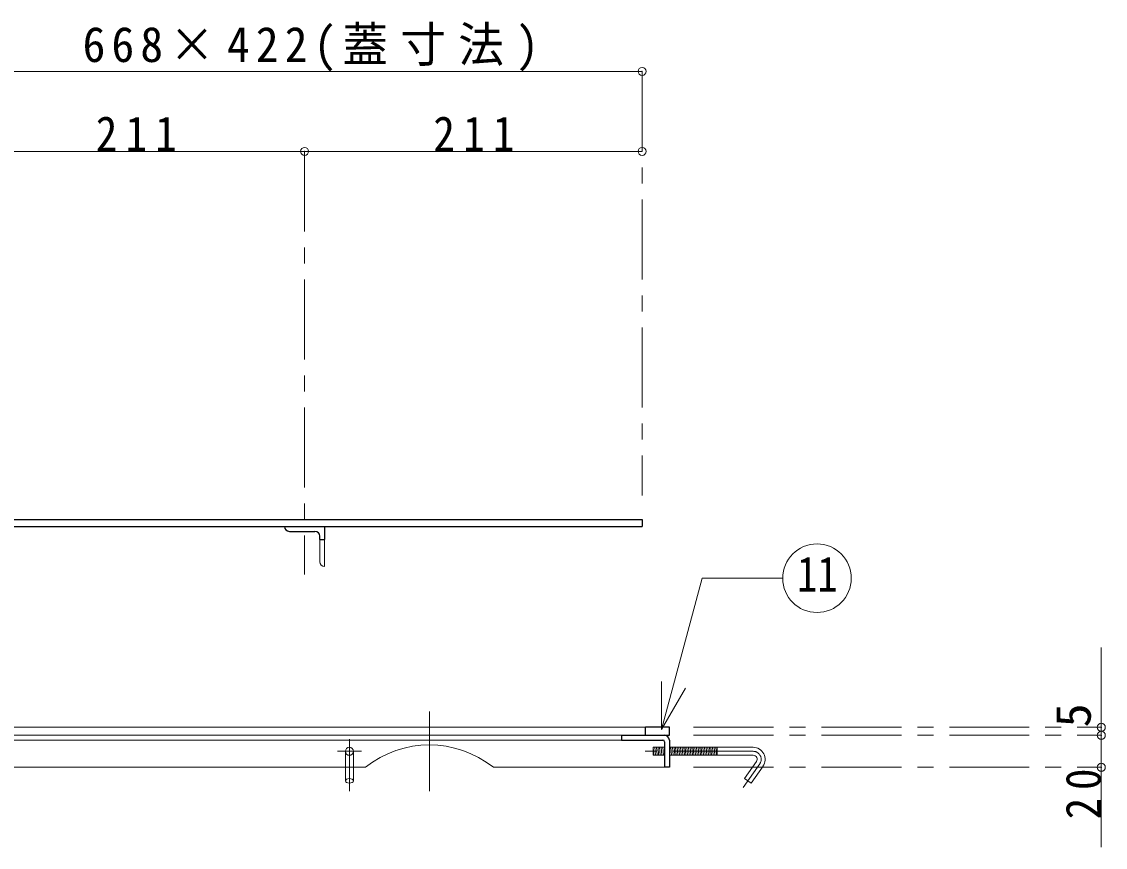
# Model space of a CAD drawing. Units: millimetres at full size, sheet at 1:10; some dimension numbers follow another scale. Extents: x -2052 to 1998, y -1453 to 1357.
# Drawn here: x -100 to 578, y -499 to 17 of the extents above; entities that cross this region are included whole.
import ezdxf
from ezdxf.enums import TextEntityAlignment as Align

# ---------------------------------------------------------------- set-up
doc = ezdxf.new("R2010")
doc.units = ezdxf.units.MM
doc.header["$LTSCALE"] = 10
doc.header["$PDMODE"] = 32
doc.header["$PDSIZE"] = 5
doc.linetypes.add('CHAIN1', pattern=[8, 5, -1, 1, -1])
doc.linetypes.add('DASHED1', pattern=[1.8, 1.2, -0.6])
doc.layers.add('0-0____1', color=4, linetype='Continuous', lineweight=9)
doc.styles.add('ＭＳ ゴシック', font='')
doc.styles.get('ＭＳ ゴシック').set_extended_font_data('MS Gothic')

msp = doc.modelspace()

# ---------------------------------------------------------------- linework, layer by layer
at = {"layer": '0-0____1'}
for p, q in [((-133.97, -14.01), (288.03, -14.01)), ((-133.97, -64.01), (77.03, -64.01)), ((77.03, -64.01), (288.03, -64.01)), ((290.03, -424.01), (-979.97, -424.01)), ((294.93, -436.51), (295.33, -441.51)), ((295.93, -436.51), (296.34, -441.51)), ((296.93, -436.51), (297.34, -441.51)), ((297.94, -436.51), (298.34, -441.51)), ((298.94, -436.51), (299.35, -441.51)), ((299.94, -436.51), (300.35, -441.51)), ((300.94, -436.51), (301.35, -441.51)), ((301.95, -436.51), (302.03, -437.46)), ((305.03, -437.34), (305.37, -441.51)), ((305.96, -436.51), (306.37, -441.51)), ((306.96, -436.51), (307.37, -441.51)), ((307.97, -436.51), (308.38, -441.51)), ((308.97, -436.51), (309.38, -441.51)), ((309.97, -436.51), (310.38, -441.51)), ((310.98, -436.51), (311.39, -441.51)), ((311.98, -436.51), (312.39, -441.51)), ((312.98, -436.51), (313.39, -441.51)), ((313.99, -436.51), (314.4, -441.51)), ((314.99, -436.51), (315.4, -441.51)), ((315.99, -436.51), (316.4, -441.51)), ((317, -436.51), (317.41, -441.51)), ((318, -436.51), (318.41, -441.51)), ((319, -436.51), (319.41, -441.51)), ((320.01, -436.51), (320.42, -441.51)), ((321.01, -436.51), (321.42, -441.51)), ((322.01, -436.51), (322.42, -441.51)), ((323.02, -436.51), (323.43, -441.51)), ((324.02, -436.51), (324.43, -441.51)), ((325.02, -436.51), (325.43, -441.51)), ((326.03, -436.51), (326.44, -441.51)), ((327.03, -436.51), (327.44, -441.51)), ((328.03, -436.51), (328.44, -441.51)), ((329.04, -436.51), (329.45, -441.51)), ((330.04, -436.51), (330.45, -441.51)), ((331.04, -436.51), (331.45, -441.51)), ((332.05, -436.51), (332.46, -441.51)), ((333.05, -436.51), (333.46, -441.51)), ((334.05, -436.51), (334.46, -441.51)), ((334.93, -441.51), (334.93, -436.51)), ((115.03, -449.01), (-991.97, -449.01)), ((102.53, -449.01), (102.53, -457.5)), ((107.53, -449.01), (107.53, -457.5)), ((302.03, -449.01), (195.03, -449.01))]:
    msp.add_line(p, q, dxfattribs=at)
at = {"layer": '0-0____1', "linetype": 'CHAIN1'}
for p, q in [((288.03, -14.01), (288.03, -279.01)), ((77.03, -64.01), (77.03, -328.51)), ((155.03, -414.01), (155.03, -463.94)), ((320.03, -424.01), (575.03, -424.01)), ((105.03, -431.51), (105.03, -463.94)), ((320.03, -429.01), (575.03, -429.01)), ((112.53, -439.01), (97.53, -439.01)), ((357.42, -439.01), (289.93, -439.01)), ((361.52, -446.87), (351.21, -461.6)), ((320.03, -449.01), (575.03, -449.01))]:
    msp.add_line(p, q, dxfattribs=at)
at = {"layer": '0-0____1', "color": 5, "lineweight": 25}
for p, q in [((-133.97, -294.01), (288.03, -294.01)), ((288.03, -294.01), (288.03, -298.51)), ((-146.47, -298.51), (288.03, -298.51)), ((67.53, -301.51), (83.53, -301.51)), ((86.53, -306.51), (86.53, -304.51)), ((89.53, -298.51), (89.53, -306.51)), ((86.53, -306.51), (89.53, -306.51)), ((305.03, -424.01), (290.03, -424.01)), ((290.03, -429.01), (290.03, -424.01)), ((305.03, -429.01), (305.03, -424.01)), ((275.03, -429.01), (305.03, -429.01)), ((275.03, -429.01), (275.03, -432.01)), ((275.03, -432.01), (301.03, -432.01)), ((302.03, -433.01), (302.03, -449.01)), ((305.03, -432.01), (305.03, -449.01)), ((305.03, -449.01), (302.03, -449.01))]:
    msp.add_line(p, q, dxfattribs=at)
at = {"layer": '0-0____1', "color": 7, "lineweight": 18}
for p, q in [((86.53, -306.51), (86.53, -320.51)), ((89.53, -306.51), (89.53, -323.51)), ((300.16, -425.45), (325.51, -330.81)), ((375.89, -330.81), (325.51, -330.81)), ((300.16, -425.45), (300.16, -395.45)), ((300.16, -425.45), (315.16, -399.47)), ((-964.97, -429.01), (275.03, -429.01)), ((-964.97, -432.01), (275.03, -432.01)), ((302.03, -436.51), (294.93, -436.51)), ((294.93, -441.51), (294.93, -436.51)), ((357.42, -436.51), (305.03, -436.51)), ((302.03, -441.51), (294.93, -441.51)), ((357.42, -441.51), (305.03, -441.51)), ((363.57, -448.31), (356.12, -458.94))]:
    msp.add_line(p, q, dxfattribs=at)
at = {"layer": '0-0____1', "linetype": 'DASHED1'}
for p, q in [((102.53, -449.01), (102.53, -439.01)), ((107.53, -449.01), (107.53, -439.01))]:
    msp.add_line(p, q, dxfattribs=at)
at = {"layer": '0-0____1'}
msp.add_lwpolyline([(575.03, -374.01), (575.03, -429.01), (575.03, -499.01)], dxfattribs=at)
at = {"layer": '0-0____1', "color": 7, "lineweight": 18}
msp.add_lwpolyline([(359.47, -445.44), (352.03, -456.07), (356.12, -458.94)], dxfattribs=at)
msp.add_circle((397.32, -330.81), 21.43, dxfattribs=at)
at = {"layer": '0-0____1'}
msp.add_circle((105.03, -439.01), 2.5, dxfattribs=at)
at = {"layer": '0-0____1', "color": 5, "lineweight": 25}
for centre, radius, start, end in [((67.53, -298.51), 3, 180, 270), ((83.53, -304.51), 3, 0, 90), ((301.03, -433.01), 1, 0, 90), ((302.03, -432.01), 3, 0, 90)]:
    msp.add_arc(centre, radius, start, end, dxfattribs=at)
at = {"layer": '0-0____1', "color": 7, "lineweight": 18}
for centre, radius, start, end in [((89.53, -320.51), 3, 180, 270), ((357.42, -444.01), 7.5, 325, 90), ((357.42, -444.01), 2.5, 325, 90)]:
    msp.add_arc(centre, radius, start, end, dxfattribs=at)
at = {"layer": '0-0____1'}
msp.add_arc((155.03, -499.15), 64.14, 51.41991, 128.58009, dxfattribs=at)
at = {"layer": '0-0____1', "linetype": 'CHAIN1'}
msp.add_arc((357.42, -444.01), 5, 325, 90, dxfattribs=at)
at = {"layer": '0-0____1'}
msp.add_ellipse((105.03, -457.49), major_axis=(2.5, 0), ratio=0.57, dxfattribs=at)
for p in [(288.03, -14.01), (77.03, -64.01), (288.03, -64.01), (575.03, -424.01), (575.03, -429.01), (575.03, -449.01)]:
    msp.add_point(p, dxfattribs=at)

# ---------------------------------------------------------------- texts
at = {"layer": '0-0____1', "color": 7, "style": 'ＭＳ ゴシック', "width": 0.85}
msp.add_text('11', height=21.99, dxfattribs=at).set_placement((384.82, -345.81), align=Align.BOTTOM_LEFT)
at = {"layer": '0-0____1', "color": 7, "style": 'ＭＳ ゴシック'}
msp.add_text('5', height=21.99, rotation=90, dxfattribs=at).set_placement((575.03, -424.01), align=Align.BOTTOM_LEFT)
at = {"layer": '0-0____1', "color": 7, "char_height": 21.99, "attachment_point": 7, "style": 'ＭＳ ゴシック'}
for s, insert in [('\\T1.27;\\W0.95;668×422(蓋寸法)', (-61.72, -14.01)), ('\\T1.38;\\W0.9;211', (-53.47, -64.01)), ('\\T1.38;\\W0.9;211', (157.53, -64.01))]:
    msp.add_mtext(s, dxfattribs=dict(at, insert=insert))
at = {"layer": '0-0____1', "color": 7, "insert": (575.03, -481.51), "char_height": 21.99, "attachment_point": 7, "rotation": 90, "style": 'ＭＳ ゴシック'}
msp.add_mtext('\\T1.36;\\W0.9;20', dxfattribs=at)

doc.saveas('drawing.dxf')
